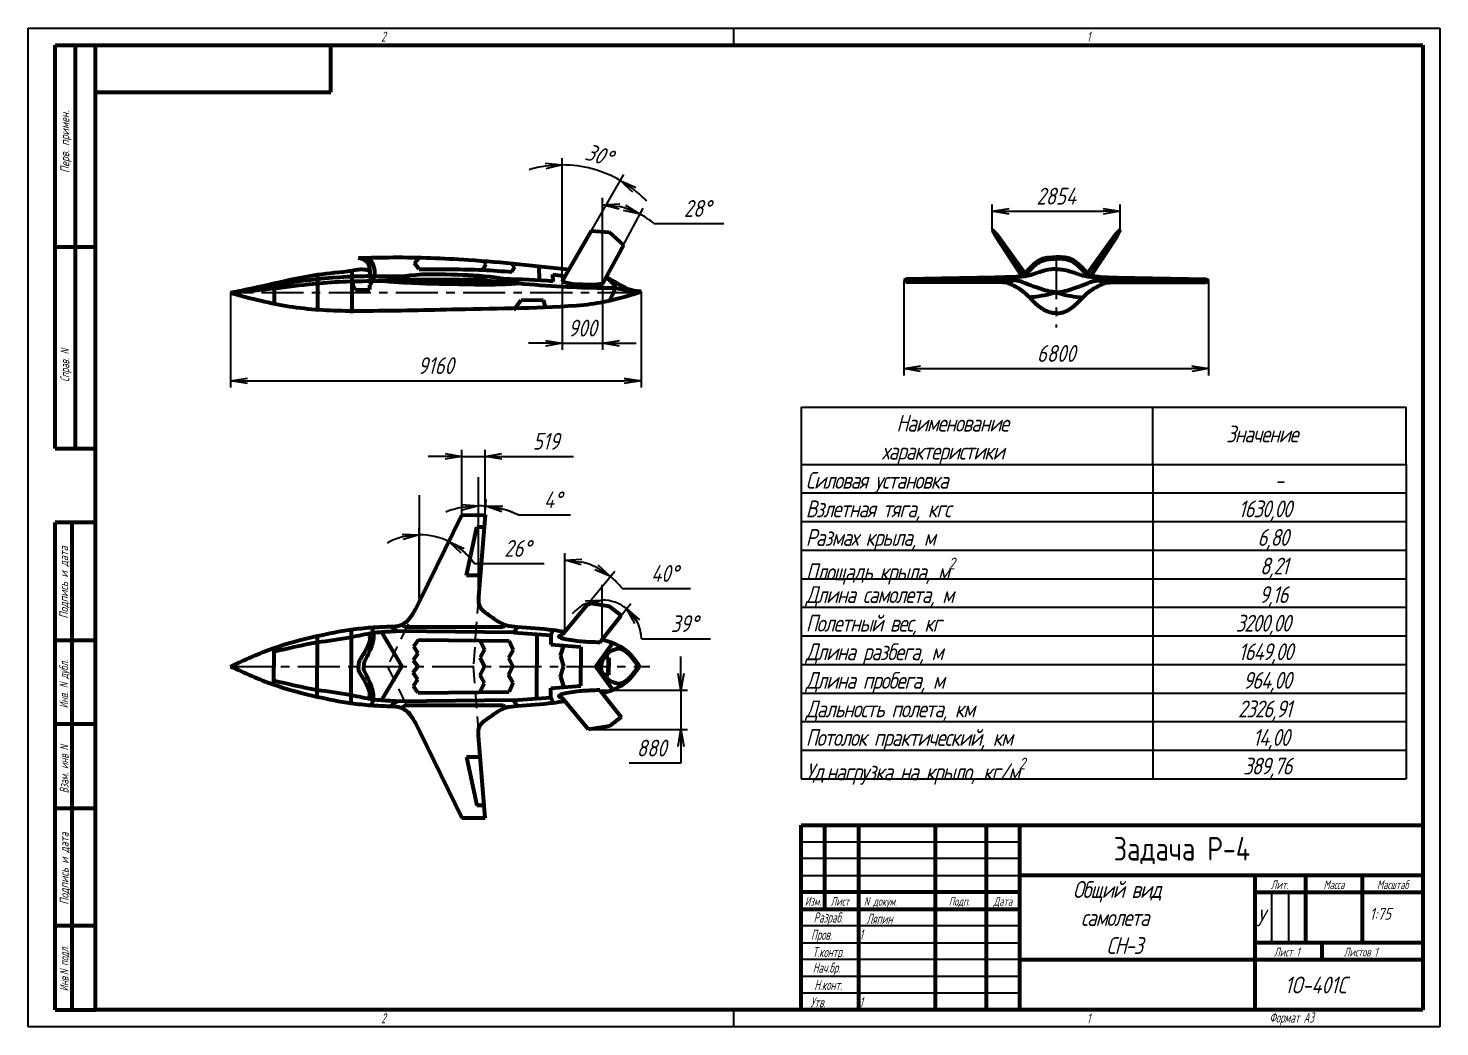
# Model space of a CAD drawing. Header units: millimetres. Extents: x -985956116104 to 1932156, y -552630487266 to 633586.
# Drawn here: x 6034.7 to 6454.7, y 31985.1 to 32282.1 of the extents above; entities that cross this region are included whole.
import ezdxf
from ezdxf.enums import TextEntityAlignment as Align

# ---------------------------------------------------------------- set-up
doc = ezdxf.new("R2010")
doc.units = ezdxf.units.MM
doc.linetypes.add('CENTER', pattern=[2, 1.25, -0.25, 0.25, -0.25])
doc.linetypes.add('DASHED', pattern=[0.75, 0.5, -0.25])
for name, color, linetype, lineweight in [('_axes (Оси)', 6, 'CENTER', 30), ('_basic (Основной)', 4, 'Continuous', 60), ('_contour (Тонкий)', 7, 'Continuous', 30), ('_inscription (Знаки)', 30, 'Continuous', 80), ('_invisible (Невидимый)', 1, 'DASHED', 30), ('_remote (Тонкий)', 9, 'Continuous', 30), ('_text (Надписи)', 2, 'Continuous', 30)]:
    doc.layers.add(name, color=color, linetype=linetype, lineweight=lineweight)
doc.styles.add('ESKD', font='eskd.shx', dxfattribs={"oblique": 15, "height": 5})
doc.dimstyles.new('ESKD', dxfattribs={"dimtxt": 5, "dimasz": 5, "dimexe": 2, "dimexo": 0, "dimgap": 2, "dimtad": 1, "dimtoh": 1, "dimzin": 12, "dimdsep": 46, "dimtxsty": 'ESKD', "dimblk1": 'OPEN', "dimblk2": 'OPEN', "dimsah": 1, "dimcen": 5, "dimclrd": 256, "dimclre": 256, "dimclrt": 2, "dimadec": 0, "dimazin": 0, "dimtfac": 1, "dimtmove": 0, "dimatfit": 3, "dimldrblk": 'OPEN', "dimfxl": 1, "dimtolj": 1, "dimtzin": 12, "dimlwd": -1, "dimlwe": -1, "dimarcsym": 0})

# ---------------------------------------------------------------- blocks, each defined once
blk = doc.blocks.new('_OPEN')
at = {"color": 0, "linetype": 'ByBlock'}
for p, q in [((-1, 0.167), (0, 0)), ((0, 0), (-1, -0.167)), ((0, 0), (-1, 0))]:
    blk.add_line(p, q, dxfattribs=at)
blk = doc.blocks.new('*D207')
at = {"layer": '_contour (Тонкий)', "transparency": 16777216}
for p, q in [((6151.05, 32112.66), (6151.05, 32133.48)), ((6151.49, 32112.55), (6160.68, 32131.24)), ((6167.37, 32122.91), (6188.18, 32122.91))]:
    blk.add_line(p, q, dxfattribs=at)
for start, end in [(104.4959, 118.9918), (63.8018, 90), (34.5713, 63.8018), (34.81, 49.3059)]:
    blk.add_arc((6151.05, 32111.66), 19.82, start, end, dxfattribs=at)
at = {"layer": 'Defpoints', "color": 0, "transparency": 16777216}
for p in [(6154.06, 32131.25), (6151.05, 32112.66), (6151.05, 32111.66), (6151.49, 32112.55)]:
    blk.add_point(p, dxfattribs=at)
at = {"layer": '_contour (Тонкий)', "transparency": 16777216, "xscale": 5, "yscale": 5, "zscale": 5}
for p, rotation in [((6151.05, 32131.48), 7.247950459271924), ((6159.8, 32129.44), 146.5538074098692)]:
    blk.add_blockref('_OPEN', p, dxfattribs=dict(at, rotation=rotation))
at = {"layer": '_contour (Тонкий)', "color": 2, "transparency": 16777216, "insert": (6180.28, 32127.41), "char_height": 5, "attachment_point": 5, "style": 'ESKD'}
blk.add_mtext('\\A1;26°', dxfattribs=at)
blk = doc.blocks.new('*D208')
at = {"layer": '_contour (Тонкий)', "transparency": 16777216}
for p, q in [((6168.69, 32114.38), (6168.69, 32142.06)), ((6168.8, 32114.38), (6170.97, 32141.97)), ((6180.46, 32137.36), (6196.07, 32137.36))]:
    blk.add_line(p, q, dxfattribs=at)
for start, end in [(100.6143, 111.2286), (85.5045, 90), (64.1835, 85.5045), (64.2759, 74.8902)]:
    blk.add_arc((6168.69, 32113.03), 27.03, start, end, dxfattribs=at)
at = {"layer": 'Defpoints', "color": 0, "transparency": 16777216}
for p in [(6169.4, 32140.05), (6168.69, 32114.38), (6168.8, 32114.38), (6168.69, 32113.03)]:
    blk.add_point(p, dxfattribs=at)
at = {"layer": '_contour (Тонкий)', "transparency": 16777216, "xscale": 5, "yscale": 5, "zscale": 5}
for p, rotation in [((6168.69, 32140.06), 5.307155670401029), ((6170.81, 32139.98), 170.1973800481372)]:
    blk.add_blockref('_OPEN', p, dxfattribs=dict(at, rotation=rotation))
at = {"layer": '_contour (Тонкий)', "color": 2, "transparency": 16777216, "insert": (6190.77, 32141.86), "char_height": 5, "attachment_point": 5, "style": 'ESKD'}
blk.add_mtext('\\A1;4°', dxfattribs=at)
blk = doc.blocks.new('*D209')
at = {"layer": '_contour (Тонкий)', "transparency": 16777216}
for p, q in [((6194.36, 32103.74), (6194.36, 32125.95)), ((6195.03, 32103.5), (6209.18, 32120.62)), ((6211.36, 32115.46), (6231.73, 32115.46))]:
    blk.add_line(p, q, dxfattribs=at)
for start, end in [(63.9369, 76.5009), (36.9388, 50.4378)]:
    blk.add_arc((6194.36, 32102.68), 21.27, start, end, dxfattribs=at)
at = {"layer": 'Defpoints', "color": 0, "transparency": 16777216}
for p in [(6199.21, 32123.39), (6194.36, 32103.74), (6194.36, 32102.68), (6195.03, 32103.5)]:
    blk.add_point(p, dxfattribs=at)
at = {"layer": '_contour (Тонкий)', "transparency": 16777216, "xscale": 5, "yscale": 5, "zscale": 5}
for p, rotation in [((6194.36, 32123.95), 173.2504557657247), ((6207.9, 32119.08), 327.1873851198077)]:
    blk.add_blockref('_OPEN', p, dxfattribs=dict(at, rotation=rotation))
at = {"layer": '_contour (Тонкий)', "color": 2, "transparency": 16777216, "insert": (6224.04, 32119.96), "char_height": 5, "attachment_point": 5, "style": 'ESKD'}
blk.add_mtext('\\A1;40°', dxfattribs=at)
blk = doc.blocks.new('*D210')
at = {"layer": '_contour (Тонкий)', "transparency": 16777216}
for p, q in [((6205.43, 32100.92), (6205.43, 32114.03)), ((6205.79, 32100.79), (6213.95, 32111.05)), ((6217.12, 32100.52), (6237.68, 32100.52))]:
    blk.add_line(p, q, dxfattribs=at)
for start, end in [(114.6835, 139.367), (51.4936, 90), (0.8775, 51.4936), (2.1265, 26.81)]:
    blk.add_arc((6205.43, 32100.34), 11.7, start, end, dxfattribs=at)
at = {"layer": 'Defpoints', "color": 0, "transparency": 16777216}
for p in [(6208.02, 32111.74), (6205.43, 32100.92), (6205.79, 32100.79), (6205.43, 32100.34)]:
    blk.add_point(p, dxfattribs=at)
at = {"layer": '_contour (Тонкий)', "transparency": 16777216, "xscale": 5, "yscale": 5, "zscale": 5}
for p, rotation in [((6205.43, 32112.03), 12.34175895642152), ((6212.71, 32109.49), 129.15180490079)]:
    blk.add_blockref('_OPEN', p, dxfattribs=dict(at, rotation=rotation))
at = {"layer": '_contour (Тонкий)', "color": 2, "transparency": 16777216, "insert": (6229.9, 32105.02), "char_height": 5, "attachment_point": 5, "style": 'ESKD'}
blk.add_mtext('\\A1;39°', dxfattribs=at)
blk = doc.blocks.new('*D211')
at = {"layer": '_contour (Тонкий)', "transparency": 16777216}
for p, q in [((6193.58, 32209.4), (6193.58, 32243.48)), ((6194.87, 32209.05), (6211.85, 32238.6))]:
    blk.add_line(p, q, dxfattribs=at)
for start, end in [(98.2694, 106.5387), (60.1274, 90), (43.5887, 51.8581)]:
    blk.add_arc((6193.58, 32206.8), 34.67, start, end, dxfattribs=at)
at = {"layer": 'Defpoints', "color": 0, "transparency": 16777216}
for p in [(6199.58, 32240.95), (6193.58, 32209.4), (6193.58, 32206.8), (6194.87, 32209.05)]:
    blk.add_point(p, dxfattribs=at)
at = {"layer": '_contour (Тонкий)', "transparency": 16777216, "xscale": 5, "yscale": 5, "zscale": 5}
for p, rotation in [((6193.58, 32241.48), 4.134683609795908), ((6210.85, 32236.87), 145.9927445190678)]:
    blk.add_blockref('_OPEN', p, dxfattribs=dict(at, rotation=rotation))
at = {"layer": '_contour (Тонкий)', "color": 2, "transparency": 16777216, "insert": (6204.49, 32244.43), "char_height": 5, "attachment_point": 5, "rotation": 343.8339, "style": 'ESKD'}
blk.add_mtext('\\A1;30°', dxfattribs=at)
blk = doc.blocks.new('*D212')
at = {"layer": '_contour (Тонкий)', "transparency": 16777216}
for p, q in [((6205.6, 32207.25), (6205.6, 32231.65)), ((6206.16, 32207.11), (6217.69, 32228.61)), ((6220.87, 32224.03), (6241.69, 32224.03))]:
    blk.add_line(p, q, dxfattribs=at)
for start, end in [(73.9678, 77.8248), (49.6174, 61.7926)]:
    blk.add_arc((6205.6, 32206.07), 23.57, start, end, dxfattribs=at)
at = {"layer": 'Defpoints', "color": 0, "transparency": 16777216}
for p in [(6209.45, 32229.33), (6205.6, 32207.25), (6205.6, 32206.07), (6206.16, 32207.11)]:
    blk.add_point(p, dxfattribs=at)
at = {"layer": '_contour (Тонкий)', "transparency": 16777216, "xscale": 5, "yscale": 5, "zscale": 5}
for p, rotation in [((6205.6, 32229.65), 173.9123998427926), ((6216.74, 32226.85), 337.8802321084289)]:
    blk.add_blockref('_OPEN', p, dxfattribs=dict(at, rotation=rotation))
at = {"layer": '_contour (Тонкий)', "color": 2, "transparency": 16777216, "insert": (6233.78, 32228.53), "char_height": 5, "attachment_point": 5, "style": 'ESKD'}
blk.add_mtext('\\A1;28°', dxfattribs=at)
blk = doc.blocks.new('*D677')
at = {"layer": '_contour (Тонкий)', "transparency": 16777216}
for p, q in [((6094.88, 32203.45), (6094.88, 32175.26)), ((6217.01, 32203.83), (6217.01, 32175.26)), ((6099.88, 32177.26), (6212.01, 32177.26))]:
    blk.add_line(p, q, dxfattribs=at)
at = {"layer": 'Defpoints', "color": 0, "transparency": 16777216}
for p in [(6094.88, 32203.45), (6217.01, 32203.83), (6217.01, 32177.26)]:
    blk.add_point(p, dxfattribs=at)
at = {"layer": '_contour (Тонкий)', "transparency": 16777216, "xscale": 5, "yscale": 5, "zscale": 5, "rotation": 180}
blk.add_blockref('_OPEN', (6094.88, 32177.26), dxfattribs=at)
at = {"layer": '_contour (Тонкий)', "transparency": 16777216, "xscale": 5, "yscale": 5, "zscale": 5}
blk.add_blockref('_OPEN', (6217.01, 32177.26), dxfattribs=at)
at = {"layer": '_contour (Тонкий)', "color": 2, "transparency": 16777216, "insert": (6155.95, 32181.76), "char_height": 5, "attachment_point": 5, "style": 'ESKD'}
blk.add_mtext('\\A1;9160', dxfattribs=at)
blk = doc.blocks.new('*D678')
at = {"layer": '_contour (Тонкий)', "transparency": 16777216}
for p, q in [((6193.58, 32206.8), (6193.58, 32186.44)), ((6205.6, 32206.07), (6205.6, 32186.44)), ((6188.58, 32188.44), (6183.58, 32188.44)), ((6193.58, 32188.44), (6205.6, 32188.44)), ((6210.6, 32188.44), (6215.6, 32188.44))]:
    blk.add_line(p, q, dxfattribs=at)
at = {"layer": 'Defpoints', "color": 0, "transparency": 16777216}
for p in [(6193.58, 32206.8), (6205.6, 32206.07), (6205.6, 32188.44)]:
    blk.add_point(p, dxfattribs=at)
at = {"layer": '_contour (Тонкий)', "transparency": 16777216, "xscale": 5, "yscale": 5, "zscale": 5}
blk.add_blockref('_OPEN', (6193.58, 32188.44), dxfattribs=at)
at = {"layer": '_contour (Тонкий)', "transparency": 16777216, "xscale": 5, "yscale": 5, "zscale": 5, "rotation": 180}
blk.add_blockref('_OPEN', (6205.6, 32188.44), dxfattribs=at)
at = {"layer": '_contour (Тонкий)', "color": 2, "transparency": 16777216, "insert": (6199.59, 32192.94), "char_height": 5, "attachment_point": 5, "style": 'ESKD'}
blk.add_mtext('\\A1;900', dxfattribs=at)
blk = doc.blocks.new('*D679')
at = {"layer": '_contour (Тонкий)', "transparency": 16777216}
for p, q in [((6228.89, 32090.22), (6228.89, 32095.22)), ((6204.72, 32085.22), (6230.89, 32085.22)), ((6228.89, 32085.22), (6228.89, 32073.52)), ((6201.36, 32073.52), (6230.89, 32073.52)), ((6228.89, 32068.52), (6228.89, 32063.52)), ((6228.89, 32063.52), (6213.44, 32063.52))]:
    blk.add_line(p, q, dxfattribs=at)
at = {"layer": 'Defpoints', "color": 0, "transparency": 16777216}
for p in [(6204.72, 32085.22), (6201.36, 32073.52), (6228.89, 32073.52)]:
    blk.add_point(p, dxfattribs=at)
at = {"layer": '_contour (Тонкий)', "transparency": 16777216, "xscale": 5, "yscale": 5, "zscale": 5}
for p, rotation in [((6228.89, 32085.22), 270), ((6228.89, 32073.52), 90)]:
    blk.add_blockref('_OPEN', p, dxfattribs=dict(at, rotation=rotation))
at = {"layer": '_contour (Тонкий)', "color": 2, "transparency": 16777216, "insert": (6220.16, 32068.02), "char_height": 5, "attachment_point": 5, "style": 'ESKD'}
blk.add_mtext('\\A1;880', dxfattribs=at)
blk = doc.blocks.new('*D680')
at = {"layer": '_contour (Тонкий)', "transparency": 16777216}
for p, q in [((6295.22, 32207.06), (6295.22, 32178.89)), ((6385.88, 32207.06), (6385.88, 32178.89)), ((6300.22, 32180.89), (6380.88, 32180.89))]:
    blk.add_line(p, q, dxfattribs=at)
at = {"layer": 'Defpoints', "color": 0, "transparency": 16777216}
for p in [(6295.22, 32207.06), (6385.88, 32207.06), (6385.88, 32180.89)]:
    blk.add_point(p, dxfattribs=at)
at = {"layer": '_contour (Тонкий)', "transparency": 16777216, "xscale": 5, "yscale": 5, "zscale": 5, "rotation": 180}
blk.add_blockref('_OPEN', (6295.22, 32180.89), dxfattribs=at)
at = {"layer": '_contour (Тонкий)', "transparency": 16777216, "xscale": 5, "yscale": 5, "zscale": 5}
blk.add_blockref('_OPEN', (6385.88, 32180.89), dxfattribs=at)
at = {"layer": '_contour (Тонкий)', "color": 2, "transparency": 16777216, "insert": (6340.55, 32185.39), "char_height": 5, "attachment_point": 5, "style": 'ESKD'}
blk.add_mtext('\\A1;6800', dxfattribs=at)
blk = doc.blocks.new('*D681')
at = {"layer": '_contour (Тонкий)', "transparency": 16777216}
for p, q in [((6321.52, 32222.15), (6321.52, 32229.68)), ((6326.52, 32227.68), (6354.57, 32227.68)), ((6359.57, 32222.15), (6359.57, 32229.68))]:
    blk.add_line(p, q, dxfattribs=at)
at = {"layer": 'Defpoints', "color": 0, "transparency": 16777216}
for p in [(6359.57, 32227.68), (6321.52, 32222.15), (6359.57, 32222.15)]:
    blk.add_point(p, dxfattribs=at)
at = {"layer": '_contour (Тонкий)', "transparency": 16777216, "xscale": 5, "yscale": 5, "zscale": 5, "rotation": 180}
blk.add_blockref('_OPEN', (6321.52, 32227.68), dxfattribs=at)
at = {"layer": '_contour (Тонкий)', "transparency": 16777216, "xscale": 5, "yscale": 5, "zscale": 5}
blk.add_blockref('_OPEN', (6359.57, 32227.68), dxfattribs=at)
at = {"layer": '_contour (Тонкий)', "color": 2, "transparency": 16777216, "insert": (6340.55, 32232.18), "char_height": 5, "attachment_point": 5, "style": 'ESKD'}
blk.add_mtext('\\A1;2854', dxfattribs=at)
blk = doc.blocks.new('*D682')
at = {"layer": '_contour (Тонкий)', "transparency": 16777216}
for p, q in [((6163.69, 32137.35), (6163.69, 32156.78)), ((6170.61, 32137.35), (6170.61, 32156.78)), ((6158.69, 32154.78), (6153.69, 32154.78)), ((6163.69, 32154.78), (6170.61, 32154.78)), ((6175.61, 32154.78), (6196.93, 32154.78))]:
    blk.add_line(p, q, dxfattribs=at)
at = {"layer": 'Defpoints', "color": 0, "transparency": 16777216}
for p in [(6170.61, 32154.78), (6163.69, 32137.35), (6170.61, 32137.35)]:
    blk.add_point(p, dxfattribs=at)
at = {"layer": '_contour (Тонкий)', "transparency": 16777216, "xscale": 5, "yscale": 5, "zscale": 5}
blk.add_blockref('_OPEN', (6163.69, 32154.78), dxfattribs=at)
at = {"layer": '_contour (Тонкий)', "transparency": 16777216, "xscale": 5, "yscale": 5, "zscale": 5, "rotation": 180}
blk.add_blockref('_OPEN', (6170.61, 32154.78), dxfattribs=at)
at = {"layer": '_contour (Тонкий)', "color": 2, "transparency": 16777216, "insert": (6188.77, 32159.28), "char_height": 5, "attachment_point": 5, "style": 'ESKD'}
blk.add_mtext('\\A1;519', dxfattribs=at)

msp = doc.modelspace()

# ---------------------------------------------------------------- linework, layer by layer
at = {"layer": '_axes (Оси)', "ltscale": 10, "transparency": 33554687}
for p, q in [((6340.547, 32214.025), (6340.547, 32193.117)), ((6216.577, 32203.449), (6094.879, 32203.449)), ((6094.879, 32092.336), (6219.648, 32092.336)), ((6094.879, 32092.336), (6219.648, 32092.336))]:
    msp.add_line(p, q, dxfattribs=at)
at = {"layer": '_basic (Основной)', "transparency": 33554687}
for p, q in [((6042.679, 32277.131), (6054.679, 32277.131)), ((6042.679, 32157.131), (6042.679, 32277.131)), ((6048.679, 32277.131), (6048.679, 32157.131)), ((6054.679, 31990.131), (6054.679, 32277.131)), ((6054.679, 32277.131), (6449.679, 32277.131)), ((6124.679, 32263.131), (6124.679, 32277.131)), ((6449.679, 32277.131), (6449.679, 31990.131)), ((6054.679, 32263.131), (6124.679, 32263.131)), ((6193.579, 32206.803), (6202.257, 32221.91)), ((6202.257, 32221.91), (6207.543, 32221.481)), ((6207.543, 32221.481), (6211.786, 32217.602)), ((6321.523, 32222.149), (6322.547, 32220.15)), ((6321.523, 32222.149), (6322.851, 32220.822)), ((6322.547, 32220.15), (6330.216, 32208.442)), ((6322.851, 32220.822), (6331.344, 32209.079)), ((6358.243, 32220.822), (6349.75, 32209.079)), ((6358.547, 32220.15), (6350.878, 32208.442)), ((6359.571, 32222.149), (6358.243, 32220.822)), ((6359.571, 32222.149), (6358.547, 32220.15)), ((6042.679, 32217.131), (6054.679, 32217.131)), ((6211.786, 32217.602), (6205.601, 32206.072)), ((6130.934, 32210.085), (6130.934, 32197.341)), ((6149.64, 32212.292), (6151.107, 32213.921)), ((6150.963, 32210.491), (6149.64, 32212.292)), ((6169.967, 32210.235), (6170.888, 32211.909)), ((6170.888, 32211.909), (6170.017, 32212.933)), ((6179.479, 32211.196), (6178.486, 32212.189)), ((6178.59, 32209.683), (6179.479, 32211.196)), ((6186.636, 32211.362), (6186.702, 32207.158)), ((6107.83, 32206.275), (6107.83, 32200.044)), ((6120.796, 32208.853), (6120.796, 32197.852)), ((6141.015, 32206.78), (6130.934, 32206.879)), ((6131.405, 32205.642), (6131.417, 32206.874)), ((6132.062, 32204.33), (6131.405, 32205.642)), ((6136.355, 32204.443), (6136.359, 32205.856)), ((6136.443, 32208.342), (6136.473, 32206.99)), ((6163.152, 32206.78), (6141.015, 32206.78)), ((6141.368, 32207.127), (6141.404, 32206.78)), ((6163.152, 32207.318), (6142.095, 32207.318)), ((6163.152, 32207.318), (6163.152, 32206.78)), ((6171.48, 32207.069), (6171.461, 32206.777)), ((6171.476, 32206.776), (6180.492, 32206.169)), ((6171.48, 32207.069), (6180.492, 32206.169)), ((6190.843, 32206.846), (6190.729, 32208.894)), ((6190.729, 32208.894), (6194.498, 32208.402)), ((6295.895, 32207.479), (6295.216, 32207.055)), ((6295.216, 32207.055), (6327.413, 32207.154)), ((6295.867, 32206.641), (6295.216, 32207.055)), ((6324.536, 32206.531), (6295.867, 32206.641)), ((6322.438, 32207.942), (6295.895, 32207.479)), ((6327.413, 32207.154), (6326.868, 32206.003)), ((6327.413, 32207.154), (6327.382, 32208.109)), ((6331.046, 32208.512), (6331.629, 32208.389)), ((6350.048, 32208.512), (6349.464, 32208.389)), ((6353.681, 32207.154), (6353.712, 32208.109)), ((6353.681, 32207.154), (6354.226, 32206.003)), ((6385.878, 32207.055), (6353.681, 32207.154)), ((6356.558, 32206.531), (6385.227, 32206.641)), ((6358.656, 32207.942), (6385.199, 32207.479)), ((6385.199, 32207.479), (6385.878, 32207.055)), ((6385.227, 32206.641), (6385.878, 32207.055)), ((6132.062, 32204.33), (6136.355, 32204.443)), ((6179.126, 32198.375), (6181.362, 32201.244)), ((6181.362, 32201.244), (6187.884, 32201.373)), ((6187.884, 32201.373), (6188.584, 32199.005)), ((6042.679, 32157.131), (6054.679, 32157.131)), ((6054.679, 32135.131), (6042.679, 32135.131)), ((6042.679, 31990.131), (6042.679, 32135.131)), ((6047.679, 32135.131), (6047.679, 31990.131)), ((6151.051, 32111.664), (6163.688, 32137.348)), ((6163.688, 32137.348), (6170.605, 32137.352)), ((6170.605, 32137.352), (6168.693, 32113.031)), ((6165.046, 32119.36), (6168.144, 32133.778)), ((6170.324, 32133.778), (6168.144, 32133.778)), ((6169.191, 32119.36), (6165.046, 32119.36)), ((6201.356, 32111.151), (6193.65, 32101.824)), ((6207.619, 32110.179), (6201.356, 32111.151)), ((6211.072, 32107.432), (6207.619, 32110.179)), ((6204.724, 32099.453), (6211.072, 32107.432)), ((6120.678, 32101.367), (6120.678, 32092.336)), ((6130.742, 32103.272), (6130.742, 32092.336)), ((6139.757, 32102.457), (6145.839, 32092.336)), ((6144.571, 32102.769), (6142.434, 32104.168)), ((6179.08, 32102.421), (6144.571, 32102.769)), ((6146.956, 32103.979), (6145.674, 32104.647)), ((6175.967, 32103.974), (6146.956, 32103.979)), ((6176.853, 32104.605), (6175.967, 32103.974)), ((6180.297, 32104.053), (6179.08, 32102.421)), ((6179.08, 32102.421), (6190.181, 32101.62)), ((6186.014, 32101.921), (6186.049, 32092.336)), ((6190.181, 32101.62), (6190.841, 32103.163)), ((6190.181, 32101.62), (6190.185, 32098.832)), ((6042.679, 32100.131), (6054.679, 32100.131)), ((6107.716, 32097.762), (6107.716, 32092.336)), ((6150.668, 32100.262), (6149.343, 32098.259)), ((6149.343, 32098.259), (6150.59, 32096.28)), ((6150.668, 32100.262), (6177.778, 32099.905)), ((6169.101, 32100.019), (6170.402, 32097.363)), ((6170.402, 32097.363), (6169.108, 32094.925)), ((6178.959, 32097.264), (6177.582, 32094.885)), ((6177.778, 32099.905), (6178.959, 32097.264)), ((6190.185, 32098.832), (6199.152, 32098.124)), ((6193.013, 32095.443), (6194.078, 32098.524)), ((6199.152, 32098.124), (6199.152, 32092.336)), ((6208.629, 32099.285), (6203.558, 32092.336)), ((6107.716, 32086.91), (6107.716, 32092.336)), ((6120.678, 32083.305), (6120.678, 32092.336)), ((6130.742, 32081.4), (6130.742, 32092.336)), ((6139.757, 32082.214), (6145.839, 32092.336)), ((6150.59, 32096.28), (6149.194, 32094.168)), ((6149.194, 32094.168), (6150.605, 32092.336)), ((6149.194, 32090.503), (6150.605, 32092.336)), ((6169.108, 32094.925), (6170.488, 32092.336)), ((6169.108, 32089.747), (6170.488, 32092.336)), ((6177.582, 32094.885), (6178.866, 32092.336)), ((6177.582, 32089.786), (6178.866, 32092.336)), ((6186.014, 32082.751), (6186.049, 32092.336)), ((6193.013, 32095.443), (6193.995, 32092.336)), ((6193.013, 32089.229), (6193.995, 32092.336)), ((6199.152, 32086.548), (6199.152, 32092.336)), ((6208.629, 32085.387), (6203.558, 32092.336)), ((6207.41, 32094.89), (6205.968, 32094.898)), ((6207.223, 32094.891), (6207.208, 32092.336)), ((6207.223, 32089.781), (6207.208, 32092.336)), ((6207.41, 32094.89), (6207.41, 32092.336)), ((6207.41, 32089.782), (6207.41, 32092.336)), ((6150.59, 32088.391), (6149.194, 32090.503)), ((6149.343, 32086.412), (6150.59, 32088.391)), ((6170.402, 32087.309), (6169.108, 32089.747)), ((6178.959, 32087.408), (6177.582, 32089.786)), ((6193.013, 32089.229), (6194.078, 32086.147)), ((6207.41, 32089.782), (6205.968, 32089.774)), ((6150.668, 32084.41), (6149.343, 32086.412)), ((6150.668, 32084.41), (6177.778, 32084.767)), ((6169.101, 32084.653), (6170.402, 32087.309)), ((6177.778, 32084.767), (6178.959, 32087.408)), ((6190.181, 32083.051), (6190.185, 32085.84)), ((6190.185, 32085.84), (6199.152, 32086.548)), ((6204.724, 32085.218), (6211.072, 32077.24)), ((6144.571, 32081.902), (6142.434, 32080.503)), ((6179.08, 32082.251), (6144.571, 32081.902)), ((6146.956, 32080.693), (6145.674, 32080.024)), ((6175.967, 32080.698), (6146.956, 32080.693)), ((6176.853, 32080.067), (6175.967, 32080.698)), ((6179.08, 32082.251), (6190.181, 32083.051)), ((6180.297, 32080.619), (6179.08, 32082.251)), ((6190.181, 32083.051), (6190.841, 32081.509)), ((6201.356, 32073.521), (6193.65, 32082.848)), ((6211.072, 32077.24), (6207.619, 32074.493)), ((6054.679, 32075.131), (6042.679, 32075.131)), ((6151.051, 32073.007), (6163.688, 32047.323)), ((6170.605, 32047.32), (6168.693, 32071.641)), ((6207.619, 32074.493), (6201.356, 32073.521)), ((6169.191, 32065.311), (6165.046, 32065.311)), ((6165.046, 32065.311), (6168.144, 32050.894)), ((6170.324, 32050.894), (6168.144, 32050.894)), ((6042.679, 32050.131), (6054.679, 32050.131)), ((6163.688, 32047.323), (6170.605, 32047.32)), ((6329.679, 31990.131), (6329.679, 32045.131)), ((6054.679, 32015.131), (6042.679, 32015.131)), ((6042.679, 31990.131), (6054.679, 31990.131)), ((6449.679, 31990.131), (6054.679, 31990.131))]:
    msp.add_line(p, q, dxfattribs=at)
at = {"layer": '_basic (Основной)', "linetype": 'Continuous', "transparency": 33554687}
for p, q in [((6264.679, 32045.131), (6449.679, 32045.131)), ((6264.679, 31990.131), (6264.679, 32045.131)), ((6271.679, 32020.131), (6271.679, 32045.131)), ((6281.679, 32045.131), (6281.679, 31990.131)), ((6304.679, 31990.131), (6304.679, 32045.131)), ((6319.679, 32045.131), (6319.679, 31990.131)), ((6449.679, 32030.131), (6329.679, 32030.131)), ((6399.679, 32030.131), (6399.679, 31990.131)), ((6414.679, 32030.131), (6414.679, 32010.131)), ((6431.679, 32010.131), (6431.679, 32030.131)), ((6329.679, 32025.131), (6264.679, 32025.131)), ((6399.679, 32025.131), (6449.679, 32025.131)), ((6264.679, 32020.131), (6329.679, 32020.131)), ((6449.679, 32010.131), (6399.679, 32010.131)), ((6419.679, 32005.131), (6419.679, 32010.131)), ((6329.679, 32005.131), (6449.679, 32005.131))]:
    msp.add_line(p, q, dxfattribs=at)
at = {"layer": '_basic (Основной)', "transparency": 33554687}
msp.add_arc((6177.112, 32052.072), 155.382, 84.93041, 90.25792, dxfattribs=at)
for points, start_tangent, end_tangent in [([(6132.915, 32213.802), (6143.303, 32213.99), (6165.642, 32213.254), (6195.832, 32210.363)], (0.0133301, 0.0003284), (0.0132566, -0.001457)), ([(6094.879, 32203.449), (6107.858, 32206.281), (6120.787, 32208.852), (6130.938, 32210.085), (6135.19, 32210.325), (6136.391, 32209.983)], (0.0130179, 0.0027999), (0.0127608, -0.0041812)), ([(6136.443, 32208.342), (6136.391, 32209.983), (6136.163, 32211.373), (6135.453, 32212.62), (6133.969, 32213.479), (6132.915, 32213.802)], (-0.0001744, 0.0133324), (-0.0127702, 0.0035829)), ([(6150.963, 32210.491), (6160.515, 32210.466), (6169.891, 32210.239), (6178.59, 32209.683)], (0.0133327, 0.0000055), (0.0133005, -0.0009675)), ([(6148.268, 32208.26), (6143.366, 32208.26), (6136.443, 32208.342), (6129.495, 32208.163), (6094.879, 32203.449)], (-0.0133339, -0.0000572), (-0.0131616, -0.0023579)), ([(6094.879, 32203.449), (6106.199, 32204.615), (6118.213, 32206.018), (6127.101, 32206.743), (6136.497, 32206.991), (6141.368, 32207.127)], (0.0132711, 0.0012982), (0.0133266, 0.0004089)), ([(6180.492, 32206.169), (6175.199, 32205.896), (6162.812, 32205.926), (6147.151, 32206.382), (6141.404, 32206.78)], (-0.013313, -0.0007971), (-0.013298, 0.0009982)), ([(6163.144, 32206.781), (6166.284, 32206.501), (6170.831, 32206.674), (6171.476, 32206.776)], (0.0132549, -0.0014192), (0.0131587, 0.0021537)), ([(6163.152, 32207.318), (6166.299, 32207.502), (6170.839, 32207.19), (6171.48, 32207.069)], (0.013292, 0.0010148), (0.013087, -0.0025536)), ([(6209.151, 32204.819), (6205.177, 32204.834), (6193.573, 32205.214), (6180.492, 32206.169)], (-0.0133333, 0.0000162), (-0.0132905, 0.0010847)), ([(6205.601, 32206.072), (6203.87, 32205.877), (6199.691, 32205.874), (6195.752, 32206.169), (6193.579, 32206.803)], (-0.0132417, -0.0017252), (-0.0127046, 0.004253)), ([(6094.879, 32203.449), (6100.63, 32201.89), (6117.869, 32198.713), (6135.622, 32198.103), (6162.362, 32198.558), (6200.111, 32199.837)], (0.0128584, -0.0035003), (0.0133028, 0.0009756)), ([(6200.111, 32199.837), (6207.695, 32201.124), (6217.014, 32203.825)], (0.0132205, 0.0019025), (0.0127113, 0.0041261)), ([(6217.014, 32203.825), (6213.607, 32204.037), (6209.151, 32204.819)], (-0.0133451, 0.0005108), (-0.0130833, 0.0027227)), ([(6136.688, 32103.919), (6142.141, 32104.16), (6145.714, 32104.664), (6148.431, 32106.93), (6151.051, 32111.664)], (0.0131708, 0.0006968), (0.0054921, 0.01213)), ([(6094.879, 32092.336), (6107.642, 32097.735), (6120.686, 32101.369), (6130.732, 32103.271), (6136.688, 32103.919)], (0.0121425, 0.005573), (0.0132805, 0.001268)), ([(6144.571, 32102.769), (6139.905, 32102.469), (6137.237, 32102.202), (6130.682, 32100.943), (6120.637, 32099.378), (6107.716, 32096.632)], (-0.0133085, -0.0007696), (-0.0129878, -0.003076)), ([(6136.049, 32102.02), (6136.308, 32100.903), (6135.781, 32098.584), (6134.495, 32096.158), (6133.53, 32094.548), (6133.088, 32093.604), (6132.961, 32092.336)], (0.003931, -0.0129387), (-0.0001613, -0.0135729)), ([(6136.688, 32103.919), (6137.312, 32102.51), (6137.46, 32101.203), (6136.375, 32097.28), (6135.191, 32094.788), (6134.575, 32093.209), (6134.575, 32092.336)], (0.0063125, -0.0118922), (0.0008467, -0.0134809)), ([(6216.443, 32092.127), (6215.952, 32092.766), (6215.033, 32094.013), (6213.647, 32095.623), (6210.88, 32097.469), (6208.505, 32097.027), (6206.38, 32095.419), (6205.546, 32094.165), (6205.073, 32092.336)], (-0.0081677, 0.010528), (-0.0023032, -0.0133142)), ([(6094.879, 32092.336), (6107.642, 32086.936), (6120.686, 32083.303), (6130.732, 32081.401), (6136.688, 32080.753)], (0.0121425, -0.005573), (0.0132805, -0.001268)), ([(6136.049, 32082.651), (6136.308, 32083.768), (6135.781, 32086.088), (6134.495, 32088.514), (6133.53, 32090.123), (6133.088, 32091.068), (6132.961, 32092.336)], (0.003931, 0.0129387), (-0.0001613, 0.0135729)), ([(6136.688, 32080.753), (6137.312, 32082.161), (6137.46, 32083.469), (6136.375, 32087.392), (6135.191, 32089.884), (6134.575, 32091.463), (6134.575, 32092.336)], (0.0063125, 0.0118922), (0.0008467, 0.0134809)), ([(6216.443, 32092.545), (6215.952, 32091.905), (6215.033, 32090.659), (6213.647, 32089.048), (6210.88, 32087.203), (6208.505, 32087.644), (6206.38, 32089.252), (6205.546, 32090.507), (6205.073, 32092.336)], (-0.0081677, -0.010528), (-0.0023032, 0.0133142)), ([(6144.571, 32081.902), (6139.905, 32082.203), (6137.237, 32082.47), (6130.682, 32083.728), (6120.637, 32085.294), (6107.716, 32088.04)], (-0.0133085, 0.0007696), (-0.0129878, 0.003076)), ([(6136.688, 32080.753), (6142.141, 32080.511), (6145.714, 32080.008), (6148.431, 32077.742), (6151.051, 32073.007)], (0.0131708, -0.0006968), (0.0054921, -0.01213))]:
    msp.add_spline(points, degree=3, dxfattribs=dict(at, start_tangent=start_tangent, end_tangent=end_tangent))
for points in [[(6331.046, 32208.512), (6331.645, 32209.571), (6332.655, 32210.729), (6334.323, 32212.294), (6335.961, 32213.371), (6337.066, 32213.767), (6338.185, 32213.944), (6340.547, 32214.025)], [(6350.048, 32208.512), (6349.448, 32209.571), (6348.439, 32210.729), (6346.771, 32212.294), (6345.133, 32213.371), (6344.028, 32213.767), (6342.909, 32213.944), (6340.547, 32214.025)], [(6340.547, 32210.5), (6339.968, 32210.487), (6338.189, 32210.279), (6335.63, 32209.591), (6332.145, 32208.487), (6328.262, 32208.136), (6322.438, 32207.942)], [(6340.547, 32210.5), (6341.126, 32210.487), (6342.905, 32210.279), (6345.464, 32209.591), (6348.949, 32208.487), (6352.832, 32208.136), (6358.656, 32207.942)], [(6340.547, 32197.369), (6339.232, 32197.464), (6337.189, 32198.191), (6333.823, 32200.835), (6331.678, 32202.979), (6330.094, 32204.242), (6328.389, 32205.284), (6327.022, 32205.93), (6325.619, 32206.471), (6324.536, 32206.531)], [(6327.382, 32208.109), (6330.091, 32208.43), (6331.046, 32208.512)], [(6340.547, 32203.571), (6339.07, 32203.758), (6334.398, 32205.095), (6331.722, 32206.082), (6329.307, 32206.965), (6327.413, 32207.154)], [(6340.547, 32203.571), (6342.024, 32203.758), (6346.695, 32205.095), (6349.372, 32206.082), (6351.787, 32206.965), (6353.681, 32207.154)], [(6340.547, 32197.369), (6341.861, 32197.464), (6343.905, 32198.191), (6347.271, 32200.835), (6349.416, 32202.979), (6351, 32204.242), (6352.705, 32205.284), (6354.071, 32205.93), (6355.475, 32206.471), (6356.558, 32206.531)], [(6353.712, 32208.109), (6351.003, 32208.43), (6350.048, 32208.512)], [(6340.547, 32203.571), (6338.907, 32203.097), (6335.268, 32202.361), (6332.645, 32202.042)], [(6340.547, 32203.571), (6342.187, 32203.097), (6345.826, 32202.361), (6348.449, 32202.042)]]:
    msp.add_spline(points, degree=3, dxfattribs=at)
for points, knots in [([(6135.595, 32213.867), (6136.024, 32213.562), (6137.018, 32212.785), (6137.616, 32210.679), (6137.996, 32208.09), (6136.912, 32206.611), (6136.359, 32205.856)], [25.7017885, 25.7017885, 25.7017885, 25.7017885, 136.420123, 295.2444752, 481.044458, 675.2096334, 675.2096334, 675.2096334, 675.2096334]), ([(6331.457, 32208.425), (6331.608, 32208.724), (6332.001, 32209.492), (6333.054, 32210.56), (6334.184, 32211.637), (6335.388, 32212.543), (6336.577, 32213.124), (6337.883, 32213.435), (6339.207, 32213.525), (6340.096, 32213.517), (6340.547, 32213.511)], [2.1930611, 2.1930611, 2.1930611, 2.1930611, 74.6265549, 188.3814502, 323.8388684, 414.2266479, 513.9691578, 608.511145, 703.580697, 801.3394033, 801.3394033, 801.3394033, 801.3394033]), ([(6349.637, 32208.425), (6349.486, 32208.724), (6349.093, 32209.492), (6348.04, 32210.56), (6346.91, 32211.637), (6345.706, 32212.543), (6344.517, 32213.124), (6343.211, 32213.435), (6341.886, 32213.525), (6340.998, 32213.517), (6340.547, 32213.511)], [2.1930611, 2.1930611, 2.1930611, 2.1930611, 74.6265549, 188.3814502, 323.8388684, 414.2266479, 513.9691578, 608.511145, 703.580697, 801.3394033, 801.3394033, 801.3394033, 801.3394033]), ([(6180.492, 32206.169), (6179.738, 32206.454), (6177.49, 32207.304), (6170.867, 32208.511), (6160.265, 32208.835), (6149.363, 32209.123), (6143.059, 32207.577), (6141.368, 32207.127)], [0, 0, 0, 0, 173.8587372, 518.5674795, 1445.4368188, 2470.0374605, 2846.9229054, 2846.9229054, 2846.9229054, 2846.9229054]), ([(6217.014, 32203.825), (6216.201, 32203.865), (6214.345, 32203.954), (6211.288, 32205.385), (6208.743, 32206.875), (6207.072, 32207.843), (6206.675, 32208.073)], [0, 0, 0, 0, 174.4554856, 398.1204418, 716.0469508, 815.1230874, 815.1230874, 815.1230874, 815.1230874]), ([(6206.675, 32208.073), (6207.029, 32207.756), (6207.753, 32207.107), (6208.569, 32206.22), (6209.511, 32205.132), (6208.629, 32203.239), (6207.991, 32201.907), (6207.606, 32201.104)], [0, 0, 0, 0, 102.083624, 208.9149536, 266.6730481, 393.7056055, 595.1163037, 595.1163037, 595.1163037, 595.1163037]), ([(6168.693, 32113.031), (6168.618, 32112.254), (6168.377, 32109.748), (6172.477, 32107.15), (6176.116, 32104.435), (6179.114, 32104.161), (6180.297, 32104.053)], [0, 0, 0, 0, 167.4076507, 540.2166257, 941.4792638, 1203.2317887, 1203.2317887, 1203.2317887, 1203.2317887]), ([(6180.297, 32104.053), (6183.804, 32103.818), (6188.53, 32103.502), (6193.162, 32102.864), (6194.355, 32102.678)], [0, 0, 0, 0, 761.1803197, 1025.9488405, 1025.9488405, 1025.9488405, 1025.9488405]), ([(6204.724, 32099.453), (6203.744, 32099.478), (6201.083, 32099.545), (6197.565, 32099.806), (6194.509, 32100.359), (6193.219, 32100.679), (6192.346, 32101.255), (6192.889, 32101.468), (6193.231, 32101.603)], [0, 0, 0, 0, 220.2465303, 597.6928636, 803.7969784, 893.7572212, 927.7308892, 985.4574021, 985.4574021, 985.4574021, 985.4574021]), ([(6193.65, 32101.824), (6193.587, 32101.792), (6193.447, 32101.719), (6193.308, 32101.644), (6193.231, 32101.603)], [0, 0, 0, 0, 15.9524559, 35.5597449, 35.5597449, 35.5597449, 35.5597449]), ([(6205.426, 32100.336), (6208.096, 32099.599), (6212.632, 32097.916), (6215.411, 32094.029), (6216.577, 32092.336)], [1839.4891068, 1839.4891068, 1839.4891068, 1839.4891068, 2423.6788248, 2860.5998109, 2860.5998109, 2860.5998109, 2860.5998109]), ([(6205.426, 32084.336), (6208.096, 32085.072), (6212.632, 32086.756), (6215.411, 32090.643), (6216.577, 32092.336)], [1839.4891068, 1839.4891068, 1839.4891068, 1839.4891068, 2423.6788248, 2860.5998109, 2860.5998109, 2860.5998109, 2860.5998109]), ([(6204.724, 32085.218), (6203.744, 32085.194), (6201.083, 32085.127), (6197.565, 32084.866), (6194.509, 32084.313), (6193.219, 32083.993), (6192.346, 32083.417), (6192.889, 32083.204), (6193.231, 32083.069)], [0, 0, 0, 0, 220.2465303, 597.6928636, 803.7969784, 893.7572212, 927.7308892, 985.4574021, 985.4574021, 985.4574021, 985.4574021]), ([(6168.693, 32071.641), (6168.618, 32072.418), (6168.377, 32074.923), (6172.477, 32077.522), (6176.116, 32080.237), (6179.114, 32080.51), (6180.297, 32080.619)], [0, 0, 0, 0, 167.4076507, 540.2166257, 941.4792638, 1203.2317887, 1203.2317887, 1203.2317887, 1203.2317887]), ([(6180.297, 32080.619), (6183.804, 32080.853), (6188.53, 32081.17), (6193.162, 32081.808), (6194.355, 32081.994)], [0, 0, 0, 0, 761.1803197, 1025.9488405, 1025.9488405, 1025.9488405, 1025.9488405]), ([(6193.65, 32082.848), (6193.587, 32082.88), (6193.447, 32082.953), (6193.308, 32083.028), (6193.231, 32083.069)], [0, 0, 0, 0, 15.9524559, 35.5597449, 35.5597449, 35.5597449, 35.5597449])]:
    msp.add_open_spline(points, degree=3, knots=knots, dxfattribs=at)
at = {"layer": '_contour (Тонкий)', "transparency": 33554687}
for p, q in [((6034.679, 31985.131), (6034.679, 32282.131)), ((6034.679, 32282.131), (6454.679, 32282.131)), ((6244.679, 32277.131), (6244.679, 32282.131)), ((6454.679, 32282.131), (6454.679, 31985.131)), ((6193.579, 32206.803), (6193.579, 32226.698)), ((6205.601, 32206.072), (6205.601, 32226.594)), ((6264.679, 32169.393), (6444.679, 32169.393)), ((6264.679, 32169.393), (6264.679, 32160.893)), ((6369.315, 32152.393), (6369.315, 32169.393)), ((6444.679, 32152.393), (6444.679, 32169.393)), ((6264.679, 32160.893), (6264.679, 32152.393)), ((6264.679, 32152.393), (6444.679, 32152.393)), ((6264.679, 32152.393), (6264.679, 32143.893)), ((6369.315, 32152.393), (6369.315, 32058.893)), ((6444.679, 32152.393), (6444.679, 32145.394)), ((6168.693, 32113.031), (6168.693, 32148.649)), ((6151.051, 32111.664), (6151.051, 32143.222)), ((6264.679, 32143.893), (6444.679, 32143.893)), ((6264.679, 32143.893), (6264.679, 32135.393)), ((6444.679, 32145.394), (6444.679, 32058.893)), ((6264.679, 32135.393), (6444.679, 32135.393)), ((6264.679, 32135.393), (6264.679, 32126.893)), ((6264.679, 32126.893), (6444.679, 32126.893)), ((6264.679, 32126.893), (6264.679, 32118.393)), ((6264.679, 32118.393), (6444.679, 32118.393)), ((6264.679, 32118.393), (6264.679, 32109.893)), ((6194.355, 32102.678), (6194.355, 32115.966)), ((6205.426, 32100.336), (6205.426, 32116.536)), ((6264.679, 32109.893), (6444.679, 32109.893)), ((6264.679, 32109.893), (6264.679, 32101.393)), ((6264.679, 32101.393), (6444.679, 32101.393)), ((6264.679, 32101.393), (6264.679, 32092.893)), ((6264.679, 32092.893), (6444.679, 32092.893)), ((6264.679, 32092.893), (6264.679, 32084.393)), ((6264.679, 32084.393), (6444.679, 32084.393)), ((6264.679, 32084.393), (6264.679, 32075.893)), ((6264.679, 32075.893), (6444.679, 32075.893)), ((6264.679, 32075.893), (6264.679, 32067.393)), ((6264.679, 32067.393), (6444.679, 32067.393)), ((6264.679, 32067.393), (6264.679, 32058.893)), ((6264.679, 32058.893), (6444.679, 32058.893)), ((6244.679, 31985.131), (6244.679, 31990.131)), ((6454.679, 31985.131), (6034.679, 31985.131))]:
    msp.add_line(p, q, dxfattribs=at)
at = {"layer": '_invisible (Невидимый)', "ltscale": 10, "transparency": 33554687}
for p, q in [((6151.051, 32111.664), (6141.541, 32092.336)), ((6168.693, 32113.031), (6167.066, 32092.336)), ((6141.541, 32092.336), (6151.051, 32073.007)), ((6167.066, 32092.336), (6168.693, 32071.641))]:
    msp.add_line(p, q, dxfattribs=at)
at = {"layer": '_remote (Тонкий)', "linetype": 'Continuous', "transparency": 33554687}
for p, q in [((6264.679, 32040.131), (6329.679, 32040.131)), ((6329.679, 32035.131), (6264.679, 32035.131)), ((6264.679, 32030.131), (6329.679, 32030.131)), ((6329.679, 32015.131), (6264.679, 32015.131)), ((6264.679, 32010.131), (6329.679, 32010.131)), ((6329.679, 32005.131), (6264.679, 32005.131)), ((6264.679, 32000.131), (6329.679, 32000.131)), ((6329.679, 31995.131), (6264.679, 31995.131))]:
    msp.add_line(p, q, dxfattribs=at)
at = {"layer": '_remote (Тонкий)', "transparency": 33554687}
for p, q in [((6404.679, 32010.131), (6404.679, 32025.131)), ((6409.679, 32025.131), (6409.679, 32010.131))]:
    msp.add_line(p, q, dxfattribs=at)

# ---------------------------------------------------------------- texts
at = {"layer": '_contour (Тонкий)', "color": 2, "transparency": 33554687, "char_height": 5, "attachment_point": 1, "style": 'ESKD'}
for s, width, heights, insert in [('\\pi26.98394;{\\T0.9;Наименование\\P\\pi22.65061;характеристики}', 103.15836, [17.305], (6266.014, 32167.166)), ('\\pi21.82565;{\\T0.9;Значение}', 75.36466, [17.305], (6369.315, 32163.945)), ('{\\T0.9;Силовая установка}', 88.66534, [5.754], (6266.014, 32150.166)), ('\\pi34.8915;{\\T0.9;-}', 74.06872, [5.754], (6370.65, 32150.166)), ('{\\T0.9;Взлетная тяга, кгс}', 88.66534, [5.754], (6266.014, 32141.666)), ('\\pi24.1296;{\\T0.9;1630,00}', 74.06872, [5.754], (6370.65, 32141.666)), ('{\\T0.9;Размах крыла, м}', 88.66534, [5.754], (6266.014, 32133.166)), ('\\pi29.80206;{\\T0.9;6,80}', 74.06872, [5.754], (6370.65, 32133.166)), ('\\A1;{\\T0.9;Площадь крыла, м\\H0.7x;\\S2^ ;}', 88.66534, [5.754], (6266.014, 32124.679)), ('\\pi30.5397;{\\T0.9;8,21}', 74.06872, [5.754], (6370.65, 32124.666)), ('{\\T0.9;Длина самолета, м}', 88.66534, [5.754], (6266.014, 32116.166)), ('\\pi30.31778;{\\T0.9;9,16}', 74.06872, [5.754], (6370.65, 32116.166)), ('{\\T0.9;Полетный вес, кг}', 88.66534, [5.754], (6266.014, 32107.666)), ('\\pi23.28634;{\\T0.9;3200,00}', 74.06872, [5.754], (6370.65, 32107.666)), ('{\\T0.9;Длина разбега, м}', 88.66534, [5.754], (6266.014, 32099.166)), ('\\pi24.1296;{\\T0.9;1649,00}', 74.06872, [5.754], (6370.65, 32099.166)), ('{\\T0.9;Длина пробега, м}', 88.66534, [5.754], (6266.014, 32090.666)), ('\\pi25.51635;{\\T0.9;964,00}', 74.06872, [5.174], (6370.65, 32090.666)), ('{\\T0.9;Дальность полета, км}', 88.66534, [5.754], (6266.014, 32082.166)), ('\\pi23.98353;{\\T0.9;2326,91}', 74.06872, [5.754], (6370.65, 32082.166)), ('{\\T0.9;Потолок практический, км}', 107.74218, [5.754], (6266.014, 32073.666)), ('\\pi28.41531;{\\T0.9;14,00}', 74.06872, [5.754], (6370.65, 32073.666)), ('\\A1;{\\T0.9;Уд.нагрузка на крыло, кг/м\\H0.7x;\\S2^ ;}', 107.01635, [4.393], (6266.014, 32065.166)), ('\\pi25.51635;{\\T0.9;389,76}', 74.06872, [5.754], (6370.65, 32065.166)), ('\\pi15.82436;{\\T0.9;Общий вид\\P\\pi18.22485;самолета \\P\\pi25.6902;CH-3}', 70.09073, [25.222], (6329.679, 32028.455))]:
    msp.add_mtext_dynamic_manual_height_columns(s, width=width, gutter_width=12.5, heights=heights, dxfattribs=dict(at, insert=insert))
at = {"layer": '_inscription (Знаки)', "transparency": 33554687, "style": 'ESKD'}
msp.add_text('Задача Р-4', height=7, dxfattribs=at).set_placement((6357.672, 32034.583))
at = {"layer": '_text (Надписи)', "transparency": 33554687, "style": 'ESKD', "oblique": 15, "width": 0.8}
for s, height, p in [('2', 3, (6139.679, 32278.131)), ('1', 3, (6349.679, 32278.131)), ('N докум.', 2.6, (6283.312, 32021.117)), ('Ляпин', 3, (6284.079, 32015.734)), ('1', 3, (6282.049, 32011.077)), ('1', 3, (6282.049, 31991.008)), ('2', 3, (6139.679, 31986.131)), ('1', 3, (6349.679, 31986.131)), ('Формат А3', 3, (6403.991, 31986.373))]:
    msp.add_text(s, height=height, dxfattribs=at).set_placement(p)
at = {"layer": '_text (Надписи)', "transparency": 33554687, "style": 'ESKD', "oblique": 15}
for s, p in [('Перв. примен.', (6046.884, 32248.326)), ('Подпись и дата', (6046.553, 32117.279)), ('Подпись и дата', (6046.686, 32032.169))]:
    msp.add_text(s, height=2.6, rotation=90, dxfattribs=at).set_placement(p, align=Align.CENTER)
at = {"layer": '_text (Надписи)', "transparency": 33554687, "style": 'ESKD', "oblique": 15, "width": 0.8}
for s, p in [('Справ. N', (6046.881, 32181.821)), ('Инв. N дубл.', (6046.547, 32087.026)), ('Взам. инв N', (6046.672, 32061.709)), ('Инв.N подл.', (6046.664, 32002.427))]:
    msp.add_text(s, height=2.6, rotation=90, dxfattribs=at).set_placement(p, align=Align.CENTER)
for s, height, p in [('Лит.', 2.6, (6406.969, 32026.088)), ('Масса', 2.6, (6423.192, 32026.088)), ('Масштаб', 2.6, (6440.69, 32026.088)), ('Изм.', 2.6, (6268.179, 32021.131)), ('Лист', 2.6, (6276.179, 32021.131)), ('Подп.', 2.6, (6311.679, 32021.131)), ('Дата', 2.6, (6324.679, 32021.131)), ('Разраб.', 3, (6272.679, 32016.131)), ('Пров.', 3, (6270.679, 32010.988)), ('Т.контр.', 3, (6272.679, 32005.846)), ('Лист 1', 2.6, (6409.166, 32006.058)), ('Листов 1', 2.6, (6431.14, 32006.058)), ('Hач.бр.', 3, (6272.179, 32001.203)), ('H.конт.', 3, (6272.679, 31996.06)), ('Утв.', 3, (6269.679, 31990.917))]:
    msp.add_text(s, height=height, dxfattribs=at).set_placement(p, align=Align.CENTER)
at = {"layer": '_text (Надписи)', "transparency": 33554687, "attachment_point": 1, "style": 'ESKD'}
for s, heights, insert, char_height in [('У', [0], (6400.107, 32020.016), 5), ('1:75', [3.5], (6433.835, 32020.474), 3.5)]:
    msp.add_mtext_dynamic_manual_height_columns(s, width=10.69599, gutter_width=25, heights=heights, dxfattribs=dict(at, insert=insert, char_height=char_height))
at = {"layer": '_text (Надписи)', "transparency": 33554687, "insert": (6399.679, 32000.048), "char_height": 5, "width": 50.53786, "attachment_point": 1, "line_spacing_factor": 0.857143, "style": 'ESKD'}
msp.add_mtext('\\pi8.87226;1О-401С', dxfattribs=at)

# ---------------------------------------------------------------- dimensions: what is measured, and where the dimension line sits
at = {"layer": '_contour (Тонкий)', "transparency": 33554687}
dim = msp.add_angular_dim_3p(base=(6199.575, 32240.954), center=(6193.579, 32206.803), p1=(6194.871, 32209.052), p2=(6193.579, 32209.396), dimstyle='ESKD', dxfattribs=at)
dim.commit()
dim.dimension.update_dxf_attribs({"geometry": '*D211', "text_midpoint": (6203.233, 32240.106), "dimtype": 165})
for base, p1, p2, text, picture, middle in [((6359.571, 32227.676), (6321.523, 32222.149), (6359.571, 32222.149), '2854', '*D681', (6340.547, 32232.176)), ((6385.878, 32180.893), (6295.216, 32207.055), (6385.878, 32207.055), '6800', '*D680', (6340.547, 32185.393)), ((6217.014, 32177.257), (6094.879, 32203.449), (6217.014, 32203.825), '9160', '*D677', (6155.946, 32181.757)), ((6170.605, 32154.778), (6163.688, 32137.348), (6170.605, 32137.352), '519', '*D682', (6188.766, 32159.278))]:
    dim = msp.add_linear_dim(base=base, p1=p1, p2=p2, text=text, dimstyle='ESKD', dxfattribs=at)
    dim.commit()
    dim.dimension.update_dxf_attribs({"geometry": picture, "text_midpoint": middle})
for base, center, p1, p2, picture, middle in [((6209.453, 32229.329), (6205.601, 32206.072), (6205.601, 32207.25), (6206.159, 32207.11), '*D212', (6233.783, 32228.529)), ((6169.4, 32140.05), (6168.693, 32113.031), (6168.693, 32114.382), (6168.799, 32114.378), '*D208', (6190.767, 32141.861)), ((6154.059, 32131.25), (6151.051, 32111.664), (6151.488, 32112.553), (6151.051, 32112.655), '*D207', (6180.275, 32127.408)), ((6199.208, 32123.388), (6194.355, 32102.678), (6194.355, 32103.741), (6195.033, 32103.498), '*D209', (6224.042, 32119.961)), ((6208.0247, 32111.74), (6205.4264, 32100.3359), (6205.7905, 32100.7936), (6205.4264, 32100.9207), '*D210', (6229.9017, 32105.015))]:
    dim = msp.add_angular_dim_3p(base=base, center=center, p1=p1, p2=p2, dimstyle='ESKD', dxfattribs=at)
    dim.commit()
    dim.dimension.update_dxf_attribs({"geometry": picture, "text_midpoint": middle})
dim = msp.add_linear_dim(base=(6205.601, 32188.435), p1=(6193.579, 32206.803), p2=(6205.601, 32206.072), text='900', dimstyle='ESKD', dxfattribs=at)
dim.commit()
dim.dimension.update_dxf_attribs({"geometry": '*D678', "text_midpoint": (6199.59, 32188.435), "dimtype": 160})
dim = msp.add_linear_dim(base=(6228.889, 32073.521), p1=(6204.724, 32085.218), p2=(6201.356, 32073.521), angle=90, text='880', dimstyle='ESKD', dxfattribs=at)
dim.commit()
dim.dimension.update_dxf_attribs({"geometry": '*D679', "text_midpoint": (6220.165, 32068.021)})

doc.saveas('drawing.dxf')
